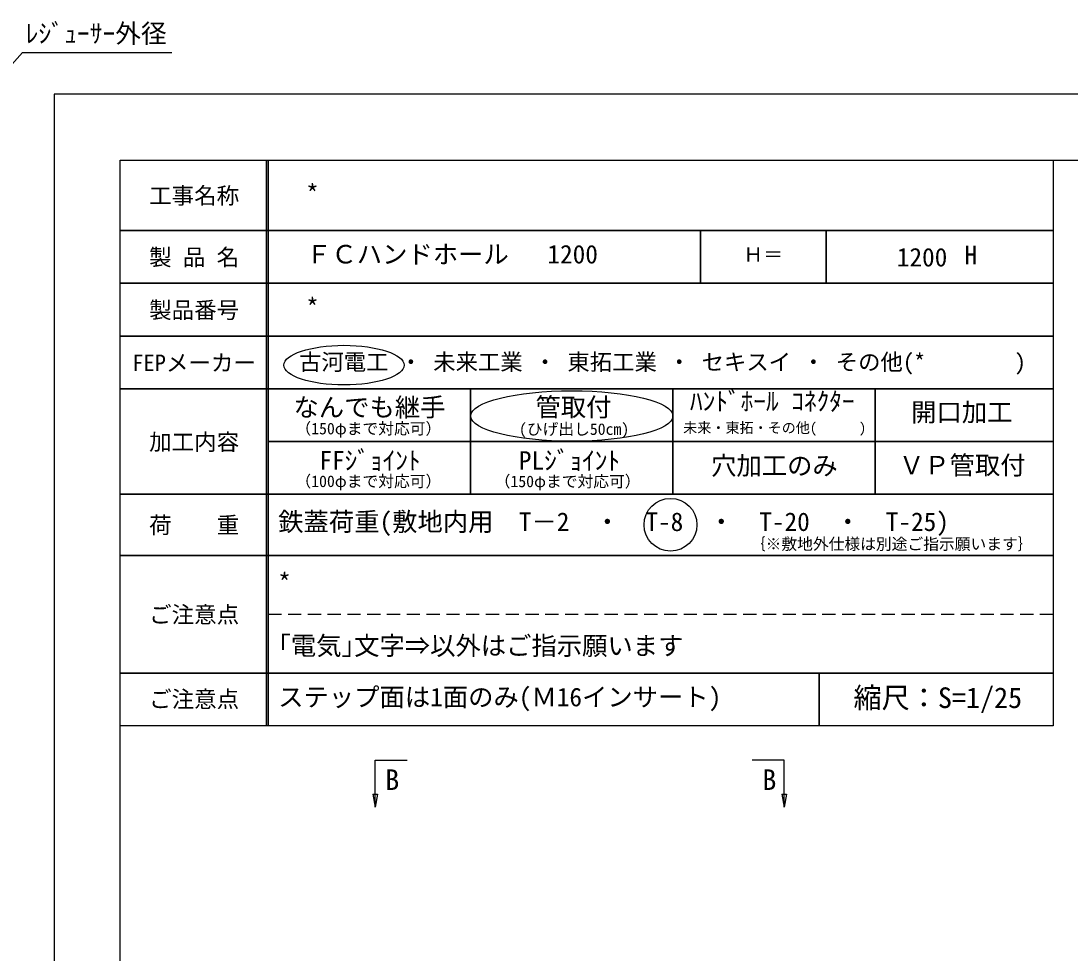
# Model space of a CAD drawing. Units: millimetres, scale not verified. Extents: x -6898 to 6898, y -3792 to 3911.
# Drawn here: x -3727 to 249, y 380 to 3911 of the extents above; entities that cross this region are included whole.
import ezdxf
from ezdxf.enums import TextEntityAlignment as Align

# ---------------------------------------------------------------- set-up
doc = ezdxf.new("R2010")
doc.units = ezdxf.units.MM
doc.header["$LTSCALE"] = 25
doc.linetypes.add('CHAIN2', pattern=[12, 9, -1, 1, -1])
doc.linetypes.add('DASHED2', pattern=[3, 2, -1])
for name, color, linetype in [('0-0_0', 4, 'Continuous'), ('0-4_0-403寸法', 4, 'CHAIN2'), ('0-5_0-504文字', 7, 'Continuous'), ('0-B_00枠', 4, 'Continuous'), ('0-D_02補助線', 4, 'DASHED2'), ('0-F_04文字', 7, 'Continuous')]:
    doc.layers.add(name, color=color, linetype=linetype)
doc.styles.add('ＭＳ ゴシック', font='')
doc.styles.get('ＭＳ ゴシック').set_extended_font_data('MS Gothic')

msp = doc.modelspace()

# ---------------------------------------------------------------- linework, layer by layer
at = {"layer": '0-0_0'}
for p, q in [((-3601.55, 3633.47), (-3601.55, -3791.53)), ((-3351.55, 3117.05), (-3351.55, 3383.47)), ((-2789.9, 3117.05), (-2789.9, 3383.47)), ((-3351.55, 2917.05), (-3351.55, 3117.05)), ((-2789.9, 2917.05), (-2789.9, 3117.05)), ((-1151.26, 2917.05), (-1151.26, 3117.05)), ((-675.61, 2917.05), (-675.61, 3117.05)), ((-3351.55, 2717.05), (-3351.55, 2917.05)), ((-2789.9, 2717.05), (-2789.9, 2917.05)), ((-3351.55, 2517.05), (-3351.55, 2717.05)), ((-2789.9, 2517.05), (-2789.9, 2717.05)), ((-3351.55, 2117.77), (-3351.55, 2517.05)), ((-2789.9, 2317.41), (-2789.9, 2517.05)), ((-2023.24, 2317.77), (-2023.24, 2517.05)), ((-1256.57, 2317.76), (-1256.57, 2517.05)), ((-489.9, 2317.76), (-489.9, 2517.05)), ((-2789.9, 2117.77), (-2789.9, 2317.41)), ((-2023.24, 2117.77), (-2023.24, 2317.41)), ((-1256.57, 2117.77), (-1256.57, 2317.41)), ((-489.9, 2117.76), (-489.9, 2317.41)), ((-3351.55, 1886.26), (-3351.55, 2117.77)), ((-2789.9, 1886.26), (-2789.9, 2117.77)), ((-3351.55, 1440.36), (-3351.55, 1886.26)), ((-2789.9, 1440.36), (-2789.9, 1886.26)), ((-3351.55, 1240.36), (-3351.55, 1440.36)), ((-2789.9, 1240.36), (-2789.9, 1440.36)), ((-701.48, 1240.36), (-701.48, 1440.36))]:
    msp.add_line(p, q, dxfattribs=at)
at = {"layer": '0-0_0', "color": 6}
for points in [[(-3351.55, 3383.47), (6648.45, 3383.47), (6648.45, -3541.53)], [(-3351.55, -3541.53), (-3351.55, 2257.68), (-3351.55, 3383.47)]]:
    msp.add_lwpolyline(points, dxfattribs=at)
at = {"layer": '0-4_0-403寸法', "linetype": 'Continuous'}
msp.add_lwpolyline([(-4055.23, 3418.05), (-3721.83, 3791.53), (-3155.35, 3791.53)], dxfattribs=at)
at = {"layer": '0-B_00枠'}
msp.add_line((-2798.24, 3383.47), (-2798.24, 1240.36), dxfattribs=at)
at = {"layer": '0-B_00枠', "linetype": 'DASHED2'}
msp.add_line((-2789.9, 1663.32), (185.38, 1663.32), dxfattribs=at)
at = {"layer": '0-B_00枠'}
for points in [[(-3601.55, -3791.53), (6898.45, -3791.53), (6898.45, 3633.47), (-3601.55, 3633.47)], [(-3351.55, 3383.47), (-2789.9, 3383.47), (-2789.9, 3117.05), (-3351.55, 3117.05)], [(-2789.9, 3383.47), (185.38, 3383.47), (185.38, 3117.05), (-2789.9, 3117.05)], [(-3351.55, 3117.05), (-2789.9, 3117.05), (-2789.9, 2917.05), (-3351.55, 2917.05)], [(-2789.9, 3117.05), (-1151.26, 3117.05), (-1151.26, 2917.05), (-2789.9, 2917.05)], [(-1151.26, 3117.05), (-675.61, 3117.05), (-675.61, 2917.05), (-1151.26, 2917.05)], [(-675.61, 3117.05), (185.38, 3117.05), (185.38, 2917.05), (-675.61, 2917.05)], [(-3351.55, 2917.05), (-2789.9, 2917.05), (-2789.9, 2717.05), (-3351.55, 2717.05)], [(-2789.9, 2917.05), (185.38, 2917.05), (185.38, 2717.05), (-2789.9, 2717.05)], [(-3351.55, 2717.05), (-2789.9, 2717.05), (-2789.9, 2517.05), (-3351.55, 2517.05)], [(-2789.9, 2717.05), (185.38, 2717.05), (185.38, 2517.05), (-2789.9, 2517.05)], [(-3351.55, 2517.05), (-2789.9, 2517.05), (-2789.9, 2117.77), (-3351.55, 2117.77)], [(-2789.9, 2517.05), (-2023.24, 2517.05), (-2023.24, 2317.41), (-2789.9, 2317.41)], [(-2023.24, 2517.05), (-1256.57, 2517.05), (-1256.57, 2317.77), (-2023.24, 2317.77)], [(-1256.57, 2517.05), (-489.9, 2517.05), (-489.9, 2317.76), (-1256.57, 2317.76)], [(-489.9, 2517.05), (185.38, 2517.05), (185.38, 2317.76), (-489.9, 2317.76)], [(-2789.9, 2317.41), (-2023.24, 2317.41), (-2023.24, 2117.77), (-2789.9, 2117.77)], [(-2023.24, 2317.41), (-1256.57, 2317.41), (-1256.57, 2117.77), (-2023.24, 2117.77)], [(-1256.57, 2317.41), (-489.9, 2317.41), (-489.9, 2117.77), (-1256.57, 2117.77)], [(-489.9, 2317.41), (185.38, 2317.41), (185.38, 2117.76), (-489.9, 2117.76)], [(-3351.55, 2117.77), (-2789.9, 2117.77), (-2789.9, 1886.26), (-3351.55, 1886.26)], [(-2789.9, 2117.77), (185.38, 2117.77), (185.38, 1886.26), (-2789.9, 1886.26)], [(-3351.55, 1886.26), (-2789.9, 1886.26), (-2789.9, 1440.36), (-3351.55, 1440.36)], [(-2789.9, 1886.26), (185.38, 1886.26), (185.38, 1440.36), (-2789.9, 1440.36)], [(-3351.55, 1440.36), (-2789.9, 1440.36), (-2789.9, 1240.36), (-3351.55, 1240.36)], [(-2789.9, 1440.36), (-701.48, 1440.36), (-701.48, 1240.36), (-2789.9, 1240.36)], [(-701.48, 1440.36), (185.38, 1440.36), (185.38, 1240.36), (-701.48, 1240.36)]]:
    msp.add_lwpolyline(points, dxfattribs=at)
at = {"layer": '0-D_02補助線', "linetype": 'Continuous'}
for p, q in [((-2384.48, 932.35), (-2384.48, 1110.59)), ((-2384.48, 1110.59), (-2263.6, 1110.59)), ((-834.48, 1110.59), (-955.36, 1110.59)), ((-834.48, 932.35), (-834.48, 1110.59)), ((-2393.16, 981.59), (-2375.8, 981.59)), ((-2393.16, 981.59), (-2384.48, 932.35)), ((-2375.8, 981.59), (-2384.48, 932.35)), ((-843.16, 981.59), (-825.8, 981.59)), ((-843.16, 981.59), (-834.48, 932.35)), ((-825.8, 981.59), (-834.48, 932.35))]:
    msp.add_line(p, q, dxfattribs=at)
at = {"layer": '0-F_04文字'}
msp.add_circle((-1265.35, 2002.39), 100, dxfattribs=at)
for centre, major_axis, ratio in [((-2502.87, 2607.17), (227.72, 0), 0.32936), ((-1639.2, 2414.28), (383.33, 0), 0.25), ((-1639.2, 2414.28), (383.33, 0), 0.25)]:
    msp.add_ellipse(centre, major_axis=major_axis, ratio=ratio, dxfattribs=at)

# ---------------------------------------------------------------- texts
at = {"layer": '0-5_0-504文字', "color": 3, "style": 'ＭＳ ゴシック'}
msp.add_text('ﾚｼﾞｭｰｻｰ外径', height=71.25, dxfattribs=at).set_placement((-3709.67, 3806.59), align=Align.BOTTOM_LEFT)
at = {"layer": '0-B_00枠', "color": 3, "style": 'ＭＳ ゴシック'}
msp.add_text('FEPメーカー', height=62.56, dxfattribs=at).set_placement((-3305.39, 2565.84), align=Align.BOTTOM_LEFT)
at = {"layer": '0-D_02補助線', "style": 'ＭＳ ゴシック'}
for p in [(-2346.38, 973.94), (-917.26, 973.94)]:
    msp.add_text('B', height=78.2, dxfattribs=at).set_placement(p, align=Align.BOTTOM_LEFT)
at = {"layer": '0-F_04文字', "color": 3, "style": 'ＭＳ ゴシック'}
for s, height, p in [('工事名称', 62.56, (-3241.39, 3199.06)), ('製 品 名', 62.56, (-3241.39, 2965.85)), ('1200', 70.38, (-407.64, 2959.67)), ('製品番号', 62.56, (-3241.39, 2765.84)), ('加工内容', 62.56, (-3241.39, 2266.21)), ('荷\u3000\u3000重', 62.56, (-3241.39, 1950.82)), ('ご注意点', 62.56, (-3241.39, 1612.12)), ('ご注意点', 62.56, (-3241.39, 1291.63))]:
    msp.add_text(s, height=height, dxfattribs=at).set_placement(p, align=Align.BOTTOM_LEFT)
at = {"layer": '0-F_04文字', "style": 'ＭＳ ゴシック'}
for s, height, p in [('*', 70.38, (-2646.4, 3199.55)), ('ＦＣハンドホール', 70.38, (-2646.4, 2971.01)), ('1200', 70.38, (-1731.94, 2971.01)), ('Ｈ＝', 54.9, (-989.05, 2982.35)), ('H', 70.38, (-150.92, 2968.06)), ('*', 70.38, (-2646.4, 2768.52)), ('古河電工 ・ 未来工業 ・ 東拓工業 ・ セキスイ ・ その他(*\u3000\u3000\u3000\u3000)', 62.17, (-2673.31, 2569.19)), ('ﾊﾝﾄﾞﾎｰﾙ ｺﾈｸﾀｰ', 70.38, (-1191.45, 2413.9)), ('なんでも継手', 70.38, (-2694.19, 2391.24)), ('管取付', 70.38, (-1777.17, 2391.66)), ('開口加工', 70.38, (-353.36, 2372.51)), ('（150φまで対応可）', 43.79, (-2686.8, 2331.68)), ('(ひげ出し50㎝)', 43.79, (-1839.71, 2329.68)), ('未来・東拓・その他(\u3000\u3000\u3000)', 39.1, (-1217.07, 2338.43)), ('FFｼﾞｮｲﾝﾄ', 70.38, (-2596.21, 2189.73)), ('PLｼﾞｮｲﾝﾄ', 70.38, (-1840.21, 2189.51)), ('穴加工のみ', 70.38, (-1111.47, 2170.09)), ('ＶＰ管取付', 70.38, (-399.62, 2171.64)), ('（100φまで対応可）', 43.79, (-2686.8, 2132.08)), ('（150φまで対応可）', 43.79, (-1931.61, 2131.63)), ('鉄蓋荷重(敷地内用\u3000T－2\u3000・\u3000T-8\u3000・\u3000T-20\u3000・\u3000T-25)', 70.38, (-2752.18, 1957.53)), ('｛※敷地外仕様は別途ご指示願います｝', 43.79, (-964.62, 1894.64)), ('*', 70.38, (-2752.18, 1726.67)), ('｢電気｣文字⇒以外はご指示願います', 70.38, (-2752.18, 1487.89)), ('ステップ面は1面のみ(Ｍ16インサート)', 70.38, (-2752.18, 1293.31)), ('縮尺：S=1/25', 78.2, (-571.79, 1284.44))]:
    msp.add_text(s, height=height, dxfattribs=at).set_placement(p, align=Align.BOTTOM_LEFT)

doc.saveas('drawing.dxf')
